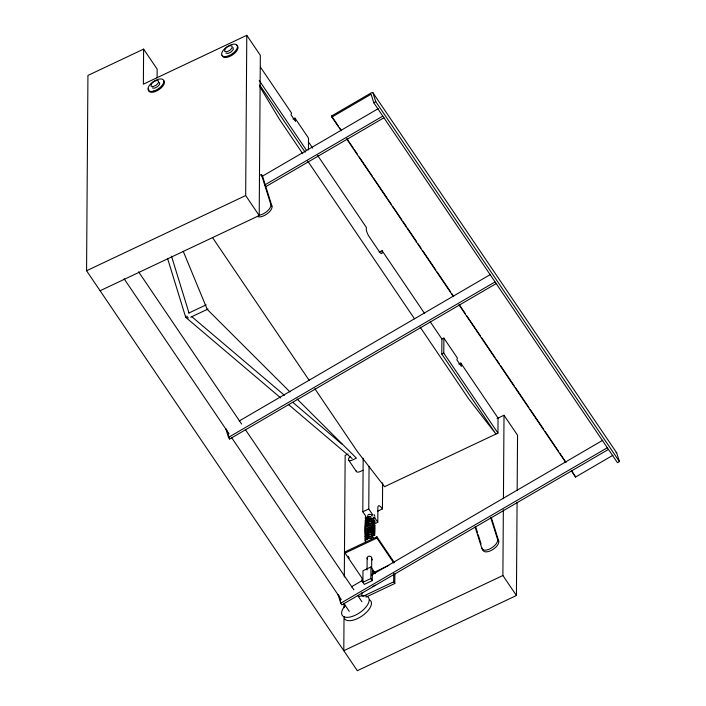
<?xml version="1.0" encoding="UTF-8"?>
<svg xmlns="http://www.w3.org/2000/svg" width="706" height="706" viewBox="0 0 706 706"><rect width="100%" height="100%" fill="white"/><g stroke="black" fill="none" stroke-linecap="round" stroke-linejoin="round"><path stroke-width="1.06" d="M159.582 82.487L159.582 84.393L157.438 86.767L154.393 88.215L152.24 87.888M233.201 47.69L233.201 49.605L231.047 51.979L228.003 53.427L225.849 53.1M517.083 502.213L516.43 595.511L357.333 670.7L86.564 270.742L87.932 75.436L143.618 49.12L157.156 69.117L157.094 77.881M143.618 49.12L143.371 84.173L246.782 35.3L260.329 55.297L259.208 215.551L100.102 290.74M259.208 215.551L245.67 195.553L246.782 35.3M292.981 119.049L294.976 118.114L295.523 121.45L291.004 114.787L291.587 113.11L260.461 67.132M308.425 149.91L308.513 138.111L294.976 118.114M344.025 616.585L343.796 650.703L502.893 575.514L503.352 509.653M344.087 607.787L344.122 603.383M344.307 576.97L345.155 455.396L348.137 453.984M361.966 581.223L361.993 578.09L345.066 553.089L345.075 551.845L376.898 536.807L394.345 562.576M361.869 595.829L361.887 592.696M365.805 516.21L362.796 511.762L363.175 458.212M372.044 574.049L374.039 573.113L372.344 570.607L372.274 580.623L364.322 584.383L362.91 582.3L362.99 570.722L370.95 566.962L375.46 573.625M367.067 569.91L367.146 557.846M366.943 526.491L367.385 523.843M367.402 521.655L367.438 516.165M372.98 515.159L368.761 508.938L369.061 466.322M372.274 580.623L370.862 578.541L370.95 566.962M371.647 568.851L371.727 557.881M371.877 535.951L371.894 533.754M371.93 528.273L371.956 524.982M393.807 563.053L376.889 538.051L376.898 536.807M374.807 523.684L377.789 522.272L377.895 507.252A9.487 2.586 64.7 0 1 382.44 508.911L382.626 482.913M379.122 252.113L382.114 250.701L382.096 253.207A7.113 1.942 64.7 0 1 379.819 252.377L368.532 235.716A7.113 1.942 64.7 0 1 366.299 229.874L366.317 227.376L317.621 155.444M365.973 597.126L394.804 583.5L393.674 581.832L393.736 573.484M394.804 583.5L394.875 574.013M420.07 327.01L468.837 399.058L495.947 434.049L441.797 354.05L441.903 339.03L430.192 321.733M314.867 388.768L357.465 451.69L384.576 486.681L497.942 433.105L443.783 353.115L443.889 338.086L441.903 339.03M458.829 364.031L460.815 363.087L461.362 366.423L456.844 359.76L457.426 358.083L443.889 338.086M497.942 433.105L498.048 418.084L460.815 363.087M503.431 498.683L504.013 415.26L497.05 418.552M517.163 490.14L517.551 435.258L504.013 415.26M365.311 516.96L365.426 518.76M365.02 541.025C365.073 537.09 370.341 534.998 373.306 537.381M366.273 524.32L366.343 525.555M374.912 522.572L374.577 520.516M374.886 520.763L374.533 521.84M366.273 533.515L366.352 534.627M374.754 535.457C375.389 528.979 364.022 530.188 365.178 536.322M366.317 525.811L367.296 524.293L369.061 523.314L372.062 523.473L373.545 524.92L373.827 523.649M374.542 530.991C377.269 523.155 362.125 524.62 365.434 532.042M374.507 532.809C377.225 525.017 362.152 526.473 365.452 533.851M366.379 534.883C367.058 532.059 372.168 531.362 373.474 533.948M374.789 525.017L374.524 525.591M374.462 534.618C377.145 527.303 363.034 527.912 365.276 535.095M374.524 527.426L374.921 525.105M374.515 529.262C377.481 521.372 362.09 522.687 365.434 530.224M365.92 517.048L365.39 520.543M373.333 521.531L373.783 520.066M373.359 530.665C373.483 528.3 367.958 527.841 366.688 530.533M366.714 528.635L370.059 526.817L373.386 528.167M366.864 517.798L369.141 516.183M366.829 519.572L369.432 518.31L372.441 518.645M366.785 521.355C368.303 518.742 373.006 519.175 373.712 521.478M366.705 532.35C368.038 530.029 371.965 529.977 373.297 531.812M366.705 537.716L369.476 535.986L372.945 536.948M367.023 522.775C368.391 521.019 372.3 520.622 373.633 523.022M366.035 540.064L368.656 538.369L371.727 538.369M366.943 539.119L368.964 537.866L371.435 537.866M373.695 517.304L373.774 517.207A1.165 0.671 14.4 0 0 373.668 517.666L373.827 517.904M366.952 535.633L369.988 534.168L373.218 535.483M373.05 521.84L371.541 522.625M373.156 525.405L371.55 526.279M373.174 527.25L371.55 528.123M373.077 530.983L371.524 531.794M372.997 534.574L371.93 535.236M367.288 526.129L370.076 524.973L373.13 526.005M373.315 534.151L371.762 534.866M374.498 518.045L374.692 517.886A1.165 0.671 14.4 0 0 374.718 517.524L374.559 517.286M331.891 117.081L331.555 116.013L371.206 92.892A1.765 0.838 -34.1 0 1 372.98 92.83L616.665 452.802L619.436 461.6L617.476 462.739L373.783 102.776L371.091 94.225L331.891 117.081L341.148 130.751M373.783 102.776L375.751 101.638L372.98 92.83M259.543 175.538L261.388 174.461L262.517 176.129L271.942 206.081A9.143 4.342 -34.1 0 1 267.433 213.609A9.143 4.342 -34.1 0 1 257.99 216.76M262.067 176.394L378.213 108.662M264.759 184.954L382.811 116.111M265.888 186.613L383.94 117.778M239.131 421.041L490.467 274.484M496.194 283.591L229.626 439.044L228.497 437.376L495.065 281.923M351.385 586.862L362.813 580.2M371.382 575.205L602.721 440.297M608.448 449.413L341.88 604.857L340.751 603.189L607.319 447.745M571.26 470.664L575.575 477.044L612.914 455.273M86.564 270.742L245.67 195.553M188.82 313.049L206.17 304.851M190.726 317.197L208.041 309.007M441.797 354.05L443.783 353.115M362.999 470.205L360.201 471.529A4.571 2.171 -34.1 0 1 356.239 470.902M362.796 511.762L368.761 508.938M377.472 511.259L382.44 508.911M345.066 553.089L376.889 538.051M373.924 572.451L388.838 565.4M362.91 582.3L370.862 578.541M372.397 586.615L375.38 585.212M362.849 596.402L393.674 581.832M372.9 521.663L371.833 522.078M372.909 525.29L371.833 525.714M372.918 527.135L371.824 527.55M372.9 530.815L371.806 531.239M372.071 559.937L372.583 559.708M370.685 516.457C367.579 516.13 364.375 519.175 365.346 522.352M372.468 518.31C368.823 516.351 364.322 520.322 365.302 524.17M372.953 518.892L374.242 519.995M373.297 535.607C369.803 532.633 363.413 536.578 365.434 541.017M366.688 520.816L366.846 520.957M191.917 316.773L284.43 395.272M292.84 402.411L342.463 444.515M185.784 317.391L280.714 397.937M288.277 404.353L352.126 458.529M290.007 391.945L207.22 309.378L183.233 251.292M297.041 398.952L356.398 458.15L352.418 460.03A4.571 2.171 -34.1 0 1 348.587 459.994A4.571 2.171 -34.1 0 1 350.467 456.305M373.103 518.786L373.598 519.439M374.268 523.623C371.144 519.369 363.166 523.349 365.443 528.397M366.97 534.063L366.485 533.268M375.751 101.638L619.436 461.6M331.555 116.013L338.342 126.039M339.577 127.857L341.422 130.592M346.981 138.791L353.15 147.907M354.386 149.725L357.465 154.287M359.319 157.023L372.274 176.156M373.509 177.983L387.082 198.024M388.309 199.851L391.398 204.405M392.633 206.231L401.882 219.901M403.117 221.719L406.206 226.282M407.433 228.1L416.69 241.77M417.926 243.596L421.005 248.15M422.859 250.886L435.814 270.019M437.049 271.845L450.622 291.896M451.858 293.714L453.702 296.449M459.262 304.648L465.43 313.764M466.666 315.582L480.23 335.632M481.466 337.459L495.038 357.51M496.274 359.328L499.363 363.881M500.589 365.708L514.162 385.758M515.398 387.576L528.97 407.627M530.206 409.454L543.779 429.495M545.014 431.322L558.587 451.372M559.814 453.19L565.983 462.306M571.542 470.505L575.575 477.044M346.699 138.95L453.428 296.608M458.979 304.807L565.709 462.465M308.372 141.782L312.687 148.154M382.114 250.701L424.641 313.535M259.173 80.413L306.563 150.404M259.649 84.985L305.186 152.258M302.768 153.74L279.302 119.085L259.587 86.273M307.701 161.039L414.51 318.803M261.388 174.461L270.813 204.422L271.942 206.081M490.749 517.692L497.58 539.384L498.71 541.052A9.143 4.342 -34.1 0 1 492.214 549.903A9.143 4.342 -34.1 0 1 483.028 550.195L481.898 548.527L475.067 526.835M502.893 575.514L516.43 595.511M212.382 237.375L309.316 380.56M348.587 459.994L356.371 471.493M374.78 517.833L377.789 522.272M348.084 556.284L349.285 558.067M138.597 271.845L241.62 424.032M245.326 429.504L353.9 589.889M357.607 595.361L361.922 601.741M226.935 430.483L225.805 428.816L228.497 437.376M339.189 596.296L338.059 594.628L340.751 603.189M124.106 278.782L228.982 433.705M231.444 437.349L341.263 599.562M343.725 603.206L349.276 611.405M374.206 514.656L374.877 516.218M374.595 522.334C372.097 517.683 363.687 520.746 365.267 525.996M373.668 530.594L373.783 529.023M374.577 535.545C372.6 530.453 363.652 533.33 365.267 538.678M491.226 517.295L498.71 541.052M475.87 527.47L477.503 532.633M478.147 534.698L481.077 543.999M482.375 548.13L483.028 550.195M339.78 598.203L340.68 601.053M227.535 432.381L229.626 439.044M171.505 256.207L189.023 313.076M167.551 258.378L185.669 317.206M365.161 536.225L365.276 536.789M367.755 515.212A2.286 1.915 0.4 0 1 371.356 514.85M371.718 515.248A2.286 1.915 0.4 0 1 372.018 516.201M367.447 559.011A2.286 1.915 0.4 0 1 369.15 556.178A2.286 1.915 0.4 0 1 371.638 558.587M186.207 317.594A2.286 1.085 -34.1 0 1 185.978 316.129M188.29 318.079A2.286 0.627 64.7 0 1 187.664 317.365L187.443 317.02A2.286 0.627 64.7 0 1 187.037 316.226M358.692 596.544A15.867 7.528 -34.1 0 1 368.029 604.001A15.867 7.528 -34.1 0 1 347.731 617.353A15.867 7.528 -34.1 0 1 345.446 605.254M369.467 599.747A15.867 7.528 -34.1 0 1 363.625 614.82A15.867 7.528 -34.1 0 1 344.696 618.968M270.813 204.422A9.143 4.342 -34.1 0 1 267.221 211.191A9.143 4.342 -34.1 0 1 258.387 215.251M497.58 539.384A9.143 4.342 -34.1 0 1 491.085 548.235A9.143 4.342 -34.1 0 1 481.898 548.527M616.038 452.475A1.765 0.838 -34.1 0 1 616.665 452.802M163.766 80.572A9.143 4.342 -34.1 0 1 157.509 90.536A9.143 4.342 -34.1 0 1 148.657 88.956M236.607 45.299A9.143 4.342 -34.1 0 1 232.645 54.803A9.143 4.342 -34.1 0 1 222.169 55.192M151.11 84.314L151.11 86.22L153.264 86.547L156.308 85.099L158.462 82.726L158.462 80.819L156.308 80.493L153.264 81.94L151.11 84.314M224.729 49.517L224.729 51.432L226.873 51.759L229.918 50.311L232.071 47.937L232.071 46.031L229.918 45.696L226.882 47.143L224.729 49.517M153.564 91.074A9.143 4.342 -34.1 0 0 163.668 80.387A9.143 4.342 -34.1 0 0 150.502 84.102A9.143 4.342 -34.1 0 0 153.564 91.074M227.182 56.277A9.143 4.342 -34.1 0 0 237.287 45.599A9.143 4.342 -34.1 0 0 224.12 49.314A9.143 4.342 -34.1 0 0 227.182 56.277"/></g></svg>
